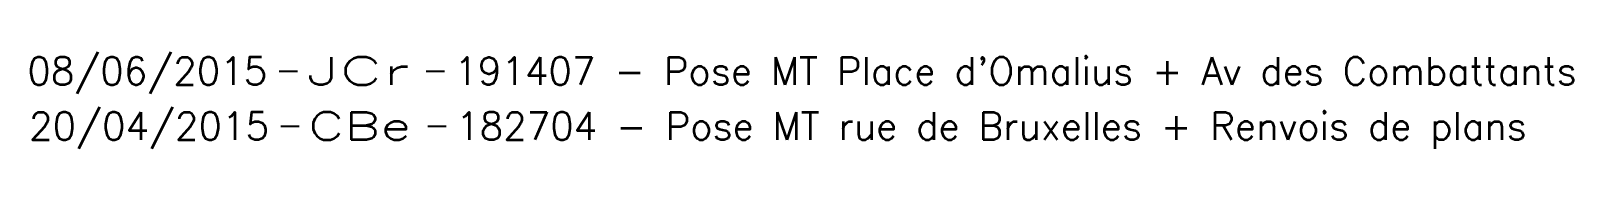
# Model space of a CAD drawing. Header units: millimetres. Extents: x 184513 to 185000, y 128010 to 129000.
# Drawn here: x 184940.9 to 184983.04, y 128510.86 to 128513.51 of the extents above; entities that cross this region are included whole.
import ezdxf
from ezdxf.enums import TextEntityAlignment as Align

# ---------------------------------------------------------------- set-up
doc = ezdxf.new("R2010")
doc.units = ezdxf.units.MM
doc.layers.get('0').update_dxf_attribs({"linetype": 'CONTINUOUS'})
doc.layers.add('M_910', color=7, linetype='CONTINUOUS', plot=False)
doc.styles.get("Standard").update_dxf_attribs({"font": 'romans.shx', "width": 0.85})

# ---------------------------------------------------------------- blocks, each defined once
blk = doc.blocks.new('GIS_MODF')
at = {"color": 0, "linetype": 'Continuous', "flags": 128}
for points in [[(-2.256837881673764, -0.01170036000250185), (-1.756837881673764, -0.01170036000250185)], [(1.758370293666797, -0.01170036000250185), (2.258370293666797, -0.01170036000250185)]]:
    blk.add_lwpolyline(points, dxfattribs=at)
at = {"color": 0, "linetype": 'Continuous'}
blk.add_attdef('DATE', text='', height=0.75, dxfattribs=at).set_placement((-2.582592317552244, -0.3867003600025019), align=Align.RIGHT)
at = {"color": 0, "linetype": 'Continuous', "width": 3.590909090909093}
blk.add_attdef('USER', text='', height=0.75, dxfattribs=at).set_placement((-1.515785098410493, -0.3867003600025018), (1.30564347301808, -0.3867003600025018), align=Align.FIT)
at = {"color": 0, "linetype": 'Continuous'}
blk.add_attdef('DESC', (2.527818706802048, -0.3867003600025019), '', height=0.75, dxfattribs=at)

msp = doc.modelspace()

# ---------------------------------------------------------------- block references
at = {"layer": 'M_910'}
ref = msp.add_blockref('GIS_MODF', (184949.9465311349, 128513), dxfattribs=at)
ref.add_attrib('DATE', '08/06/2015', dxfattribs={"layer": '0', "color": 0, "linetype": 'Continuous', "height": 0.75}).set_placement((184947.3639388174, 128512.61329964), align=Align.RIGHT)
ref.add_attrib('USER', 'JCr', dxfattribs={"layer": '0', "color": 0, "linetype": 'Continuous', "height": 0.75, "width": 1.612244897954432}).set_placement((184948.4307460365, 128512.61329964), (184951.2521746079, 128512.61329964), align=Align.FIT)
ref.add_attrib('DESC', "191407 - Pose MT Place d'Omalius + Av des Combattants", (184952.4743498417, 128512.61329964), dxfattribs={"layer": '0', "color": 0, "linetype": 'Continuous', "height": 0.75})
ref = msp.add_blockref('GIS_MODF', (184949.9942759857, 128511.5), dxfattribs=at)
ref.add_attrib('DATE', '20/04/2015', dxfattribs={"layer": '0', "color": 0, "linetype": 'Continuous', "height": 0.75}).set_placement((184947.4116836682, 128511.11329964), align=Align.RIGHT)
ref.add_attrib('USER', 'CBe', dxfattribs={"layer": '0', "color": 0, "linetype": 'Continuous', "height": 0.75, "width": 1.385964912276617}).set_placement((184948.4784908873, 128511.11329964), (184951.2999194587, 128511.11329964), align=Align.FIT)
ref.add_attrib('DESC', '182704 - Pose MT rue de Bruxelles + Renvois de plans', (184952.5220946925, 128511.11329964), dxfattribs={"layer": '0', "color": 0, "linetype": 'Continuous', "height": 0.75})

doc.saveas('drawing.dxf')
